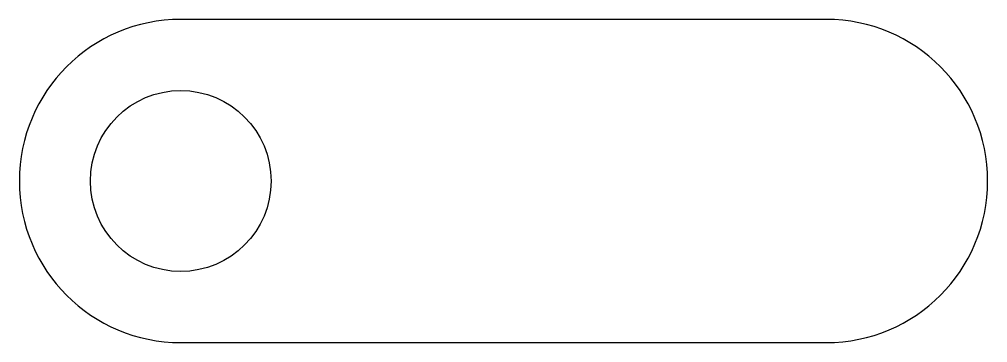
# Model space of a CAD drawing. Header units: millimetres. Extents: x 0 to 150, y 0 to 50.
import ezdxf

# ---------------------------------------------------------------- set-up
doc = ezdxf.new("R2010")
doc.units = ezdxf.units.MM

msp = doc.modelspace()

# ---------------------------------------------------------------- linework, layer by layer
for p, q in [((125, 50), (25, 50)), ((25, 0), (125, 0))]:
    msp.add_line(p, q)
msp.add_circle((25, 25), 14)
for centre, start, end in [((25, 25), 90, 270), ((125, 25), 270, 90)]:
    msp.add_arc(centre, 25, start, end)

doc.saveas('drawing.dxf')
